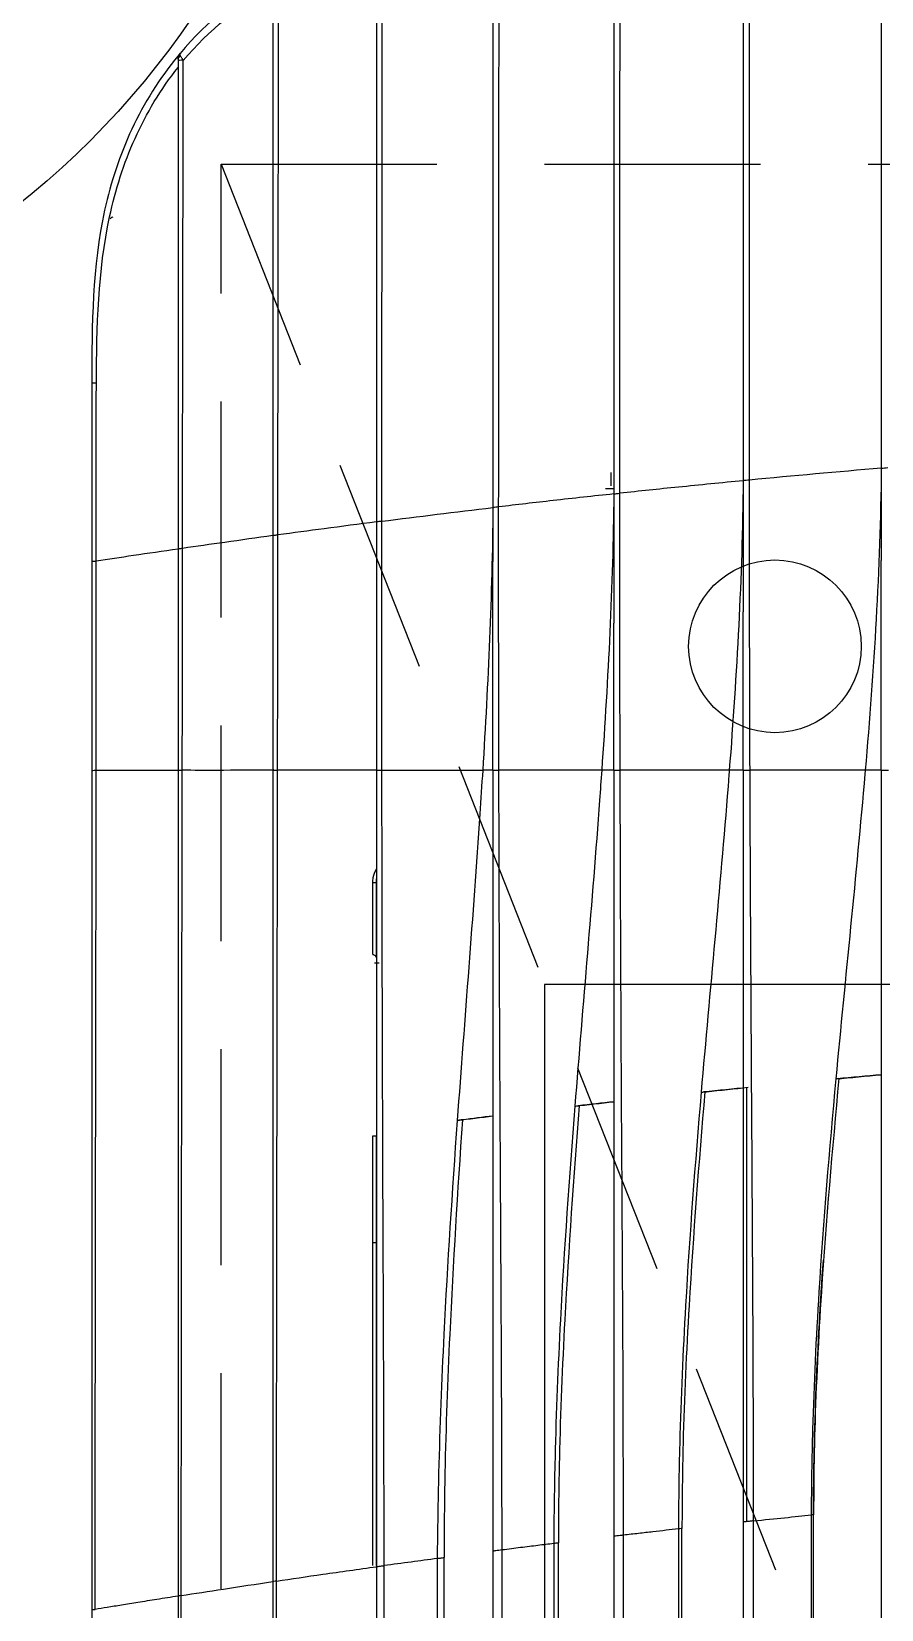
# Model space of a CAD drawing. Header units: millimetres. Extents: x 236955 to 308542, y 30900 to 88969.
# Drawn here: x 294452.7 to 294570.9, y 69241.6 to 69460.9 of the extents above; entities that cross this region are included whole.
import ezdxf

# ---------------------------------------------------------------- set-up
doc = ezdxf.new("R2010")
doc.units = ezdxf.units.MM
doc.header["$LTSCALE"] = 100
doc.linetypes.add('HIDDEN', pattern=[0.375, 0.25, -0.125])
doc.layers.add('06-LIGHT', color=4, linetype='Continuous')
doc.layers.add('설비', color=140, linetype='Continuous')

# ---------------------------------------------------------------- blocks, each defined once
blk = doc.blocks.new('*U49')
at = {"color": 1, "linetype": 'HIDDEN'}
blk.add_line((39.94, 14.99), (1179.94, 464.99), dxfattribs=at)
at = {"color": 8}
for p, q in [((195.61, 91.5), (1024.28, 91.5)), ((1023.53, 83.65), (196.36, 83.65)), ((196.38, 83.38), (1023.5, 83.38)), ((146.89, 75.87), (197.15, 75.87)), ((1022.82, 76.7), (197.06, 76.7)), ((197.19, 75.5), (1022.7, 75.5)), ((1021.93, 68.4), (197.95, 68.4)), ((198, 67.99), (1021.89, 67.99)), ((1021.16, 61.62), (198.72, 61.62)), ((198.85, 60.5), (1021.03, 60.5)), ((77.19, 60.2), (75.66, 60.2)), ((1020.27, 54.08), (199.62, 54.08)), ((199.68, 53.54), (1020.2, 53.54)), ((1019.45, 47.55), (200.43, 47.55)), ((200.57, 46.5), (1019.32, 46.5)), ((1018.58, 40.83), (201.3, 40.83)), ((201.41, 40.04), (1018.47, 40.04)), ((91.53, 33), (91.53, 33)), ((125.09, 32.95), (125.09, 33)), ((1017.64, 33.88), (202.24, 33.88)), ((202.37, 33), (1017.52, 33)), ((84.55, 21), (84.54, 21)), ((1015.86, 21.42), (204.03, 21.42)), ((204.09, 21), (1015.79, 21)), ((1014.17, 10.38), (205.71, 10.38)), ((205.77, 10), (1014.11, 10)), ((207.32, 0), (1012.57, 0))]:
    blk.add_line(p, q, dxfattribs=at)
at = {"color": 1, "linetype": 'HIDDEN'}
blk.add_lwpolyline([(1179.94, 464.99), (1179.94, 14.99), (39.94, 14.99), (39.94, 464.99)], close=True, dxfattribs=at)
at = {"color": 8, "ltscale": 5}
blk.add_circle((95.79, 79.18), 10, dxfattribs=at)
at = {"color": 8}
for centre, major_axis, ratio, start_param, end_param in [((123.19, 32.65), (0, -0.3), 0.031187, 3.141593, 4.985372), ((164.88, 32.65), (0, -0.3), 0.01277, 3.141593, 4.999235), ((109.86, 20.88), (0.189, 0.233), 0.187592, 5.682169, 6.283185), ((27.78, 10.8), (0, 0.8), 0.561889, 2.263316, 3.141593), ((27.95, 10.8), (0, -0.8), 0.036559, 4.947692, 6.283185), ((46.09, 2.62), (-0.177, 0.468), 0.136261, 1.898046, 3.142386)]:
    blk.add_ellipse(centre, major_axis=major_axis, ratio=ratio, start_param=start_param, end_param=end_param, dxfattribs=at)
for points, degree, knots in [([(5.89, 91.5), (10.7, 91.5), (15.53, 91.5), (26.92, 91.5), (33.49, 91.5), (45.99, 91.5), (51.92, 91.5), (63.62, 91.5), (69.39, 91.5), (75.16, 91.5)], 3, [0, 0, 0, 0, 0.20974, 0.20974, 0.494552, 0.494552, 0.750903, 0.750903, 1, 1, 1, 1]), ([(75.16, 91.5), (75.16, 91.52), (75.15, 91.56), (75.13, 91.86), (75.11, 92.13), (75.09, 92.26)], 3, [0, 0, 0, 0, 0.333195, 0.666203, 1, 1, 1, 1]), ([(110.14, 91.5), (110.14, 91.53), (110.14, 91.59), (110.14, 91.95), (110.14, 92.21), (110.14, 92.32)], 3, [0, 0, 0, 0, 0.392153, 0.725723, 1, 1, 1, 1]), ([(110.14, 89.64), (110.28, 89.63), (122.22, 88.6), (134.11, 87.33), (145.88, 86.24)], 3, [0, 0, 0, 0, 0.011752, 1, 1, 1, 1]), ([(110.14, 89.64), (110.14, 88.59), (110.14, 86.45), (110.14, 83.16), (110.14, 79.76), (110.14, 77.46), (110.14, 76.29)], 3, [0, 0, 0, 0, 0.238679, 0.484981, 0.738792, 1, 1, 1, 1]), ([(145.85, 86.59), (154.07, 85.82), (162.3, 85.1), (175.85, 84.22), (181.17, 83.95), (189.78, 83.7), (193.07, 83.67), (196.36, 83.66)], 3, [0, 0, 0, 0, 0.489986, 0.489986, 0.805318, 0.805318, 1, 1, 1, 1]), ([(145.88, 86.24), (154.09, 85.48), (162.31, 84.78), (175.86, 83.94), (181.18, 83.69), (189.79, 83.44), (193.09, 83.4), (196.38, 83.38)], 3, [0, 0, 0, 0, 0.489398, 0.489398, 0.804775, 0.804775, 1, 1, 1, 1]), ([(7.26, 75.5), (23.13, 75.5), (41.41, 75.5), (58.56, 75.5), (76.61, 75.5)], 2, [0, 0, 0, 0.492905, 0.492905, 1, 1, 1]), ([(76.54, 76.23), (76.55, 76.1), (76.57, 75.84), (76.6, 75.56), (76.61, 75.52), (76.61, 75.5)], 3, [0, 0, 0, 0, 0.336886, 0.669865, 1, 1, 1, 1]), ([(76.61, 75.5), (76.85, 73), (77.33, 68.21), (77.82, 63.45), (78.06, 61.2)], 3, [0, 0, 0, 0, 0.524499, 1, 1, 1, 1]), ([(197.06, 76.7), (182.57, 76.7), (168.08, 76.61), (139.1, 76.43), (124.61, 76.34), (110.14, 76.29)], 3, [0, 0, 0, 0, 0.5, 0.5, 1, 1, 1, 1]), ([(110.14, 75.5), (110.14, 75.53), (110.14, 75.59), (110.14, 75.93), (110.14, 76.18), (110.14, 76.29)], 3, [0, 0, 0, 0, 0.394601, 0.728178, 1, 1, 1, 1]), ([(197.06, 76.7), (197.07, 76.63), (197.08, 76.54), (197.1, 76.36), (197.11, 76.27), (197.12, 76.09), (197.13, 76), (197.15, 75.84), (197.16, 75.77), (197.17, 75.65), (197.18, 75.6), (197.18, 75.53), (197.19, 75.51), (197.19, 75.5), (197.19, 75.5), (197.19, 75.5)], 3, [0, 0, 0, 0, 0.161779, 0.161779, 0.323539, 0.323539, 0.485543, 0.485543, 0.647325, 0.647325, 0.808403, 0.808403, 0.968605, 0.968605, 1, 1, 1, 1]), ([(110.14, 73.89), (110.77, 73.84), (123.22, 72.86), (135.63, 71.64), (147.42, 70.63)], 3, [0, 0, 0, 0, 0.050839, 1, 1, 1, 1]), ([(110.14, 73.89), (110.14, 72.89), (110.14, 70.85), (110.14, 67.73), (110.14, 64.51), (110.14, 62.34), (110.14, 61.24)], 3, [0, 0, 0, 0, 0.238264, 0.484327, 0.738251, 1, 1, 1, 1]), ([(147.42, 70.63), (147.42, 70.7), (147.41, 70.77), (147.4, 70.89), (147.39, 70.94), (147.38, 71.02), (147.38, 71.04), (147.38, 71.06), (147.38, 71.06), (147.38, 71.06)], 3, [0, 0, 0, 0, 0.292408, 0.292408, 0.584321, 0.584321, 0.875326, 0.875326, 1, 1, 1, 1]), ([(147.38, 71.06), (155.62, 70.36), (163.87, 69.71), (177.45, 68.91), (182.77, 68.67), (191.38, 68.45), (194.67, 68.42), (197.95, 68.4)], 3, [0, 0, 0, 0, 0.490319, 0.490319, 0.805668, 0.805668, 1, 1, 1, 1]), ([(147.42, 70.63), (155.65, 69.93), (163.89, 69.29), (177.45, 68.52), (182.78, 68.28), (191.4, 68.05), (194.7, 68.01), (198, 67.99)], 3, [0, 0, 0, 0, 0.48933, 0.48933, 0.804745, 0.804745, 1, 1, 1, 1]), ([(197.95, 68.4), (197.95, 68.38), (197.96, 68.34), (197.98, 68.11), (198, 67.99)], 3, [0, 0, 0, 0, 0.483788, 1, 1, 1, 1]), ([(198, 67.99), (198.05, 67.52), (198.15, 66.57), (198.33, 65.03), (198.52, 63.38), (198.65, 62.21), (198.72, 61.62)], 3, [0, 0, 0, 0, 0.241051, 0.488063, 0.741044, 1, 1, 1, 1]), ([(78.14, 60.5), (78.14, 60.52), (78.13, 60.55), (78.1, 60.82), (78.08, 61.07), (78.06, 61.2)], 3, [0, 0, 0, 0, 0.326547, 0.659518, 1, 1, 1, 1]), ([(78.14, 60.5), (78.39, 58.15), (78.88, 53.68), (79.39, 49.25), (79.64, 47.16)], 3, [0, 0, 0, 0, 0.524989, 1, 1, 1, 1]), ([(198.72, 61.62), (183.95, 61.62), (169.18, 61.53), (139.65, 61.35), (124.89, 61.28), (110.14, 61.24)], 3, [0, 0, 0, 0, 0.5, 0.5, 1, 1, 1, 1]), ([(110.14, 60.5), (110.14, 60.53), (110.14, 60.58), (110.14, 60.9), (110.14, 61.13), (110.14, 61.24)], 3, [0, 0, 0, 0, 0.395935, 0.729503, 1, 1, 1, 1]), ([(198.72, 61.62), (198.74, 61.49), (198.77, 61.24), (198.81, 60.84), (198.84, 60.56), (198.85, 60.52), (198.85, 60.5)], 3, [0, 0, 0, 0, 0.250088, 0.4998, 0.761612, 1, 1, 1, 1]), ([(110.14, 59.1), (111.29, 59.02), (124.27, 58.09), (137.23, 56.92), (149.04, 55.99)], 3, [0, 0, 0, 0, 0.088816, 1, 1, 1, 1]), ([(110.14, 59.1), (110.14, 58.17), (110.14, 56.25), (110.14, 53.32), (110.14, 50.28), (110.14, 48.23), (110.14, 47.19)], 3, [0, 0, 0, 0, 0.235363, 0.480412, 0.73527, 1, 1, 1, 1]), ([(149.04, 55.99), (149.03, 56.07), (149.02, 56.14), (149.01, 56.27), (149, 56.32), (148.99, 56.41), (148.99, 56.45), (148.98, 56.47), (148.98, 56.48), (148.98, 56.48), (148.98, 56.49), (148.98, 56.49)], 3, [0, 0, 0, 0, 0.27156, 0.27156, 0.542657, 0.542657, 0.808337, 0.808337, 0.89096, 0.89096, 1, 1, 1, 1]), ([(148.98, 56.49), (157.24, 55.85), (165.51, 55.26), (179.12, 54.54), (184.45, 54.32), (193.06, 54.12), (196.34, 54.09), (199.62, 54.08)], 3, [0, 0, 0, 0, 0.490691, 0.490691, 0.806056, 0.806056, 1, 1, 1, 1]), ([(149.04, 55.99), (157.28, 55.34), (165.53, 54.75), (179.12, 54.04), (184.44, 53.82), (193.08, 53.61), (196.38, 53.57), (199.68, 53.54)], 3, [0, 0, 0, 0, 0.489343, 0.489343, 0.804748, 0.804748, 1, 1, 1, 1]), ([(199.62, 54.08), (199.62, 54.05), (199.63, 54), (199.66, 53.7), (199.68, 53.54)], 3, [0, 0, 0, 0, 0.477722, 1, 1, 1, 1]), ([(199.68, 53.54), (199.76, 52.93), (199.91, 51.7), (200.16, 49.69), (200.34, 48.27), (200.43, 47.55)], 3, [0, 0, 0, 0, 0.320565, 0.653894, 1, 1, 1, 1]), ([(200.43, 47.55), (185.38, 47.55), (170.33, 47.45), (140.23, 47.28), (125.18, 47.22), (110.14, 47.19)], 3, [0, 0, 0, 0, 0.5, 0.5, 1, 1, 1, 1]), ([(200.43, 47.55), (200.45, 47.42), (200.48, 47.18), (200.52, 46.81), (200.56, 46.55), (200.56, 46.52), (200.57, 46.5)], 3, [0, 0, 0, 0, 0.25007, 0.499602, 0.760386, 1, 1, 1, 1]), ([(79.64, 47.16), (79.65, 47.04), (79.68, 46.8), (79.71, 46.55), (79.72, 46.52), (79.72, 46.5)], 3, [0, 0, 0, 0, 0.344544, 0.677528, 1, 1, 1, 1]), ([(110.14, 46.5), (110.14, 46.53), (110.14, 46.57), (110.14, 46.87), (110.14, 47.09), (110.14, 47.19)], 3, [0, 0, 0, 0, 0.395907, 0.729457, 1, 1, 1, 1]), ([(110.14, 45.31), (111.83, 45.2), (125.36, 44.33), (138.86, 43.22), (150.69, 42.36)], 3, [0, 0, 0, 0, 0.124687, 1, 1, 1, 1]), ([(110.14, 33.63), (110.14, 35), (110.14, 37.65), (110.14, 41.56), (110.14, 44.09), (110.14, 45.31)], 3, [0, 0, 0, 0, 0.356444, 0.689662, 1, 1, 1, 1]), ([(150.62, 42.96), (150.62, 42.96), (150.62, 42.95), (150.62, 42.9), (150.63, 42.86), (150.64, 42.76), (150.65, 42.7), (150.66, 42.57), (150.67, 42.5), (150.68, 42.4), (150.69, 42.38), (150.69, 42.36)], 3, [0, 0, 0, 0, 0.231752, 0.231752, 0.464199, 0.464199, 0.698225, 0.698225, 0.936242, 0.936242, 1, 1, 1, 1]), ([(150.62, 42.96), (158.9, 42.4), (167.19, 41.87), (180.82, 41.24), (186.16, 41.04), (194.76, 40.87), (198.03, 40.84), (201.3, 40.83)], 3, [0, 0, 0, 0, 0.491378, 0.491378, 0.806794, 0.806794, 1, 1, 1, 1]), ([(150.69, 42.36), (158.95, 41.76), (167.21, 41.22), (180.81, 40.54), (186.15, 40.34), (194.79, 40.12), (198.1, 40.07), (201.41, 40.04)], 3, [0, 0, 0, 0, 0.489397, 0.489397, 0.804764, 0.804764, 1, 1, 1, 1]), ([(201.41, 40.04), (201.39, 40.21), (201.35, 40.52), (201.31, 40.79), (201.31, 40.82), (201.3, 40.83)], 3, [0, 0, 0, 0, 0.381964, 0.724082, 1, 1, 1, 1]), ([(81.3, 33.62), (81.31, 33.53), (81.32, 33.45), (81.34, 33.29), (81.35, 33.23), (81.36, 33.12), (81.37, 33.07), (81.38, 33.02), (81.38, 33), (81.38, 33)], 3, [0, 0, 0, 0, 0.251918, 0.251918, 0.503947, 0.503947, 0.754391, 0.754391, 1, 1, 1, 1]), ([(81.38, 33), (81.64, 30.97), (82.14, 27.12), (82.65, 23.34), (82.89, 21.57)], 3, [0, 0, 0, 0, 0.525747, 1, 1, 1, 1]), ([(202.24, 33.88), (186.89, 33.88), (171.54, 33.8), (140.83, 33.69), (125.49, 33.65), (110.14, 33.63)], 3, [0, 0, 0, 0, 0.5, 0.5, 1, 1, 1, 1]), ([(110.14, 33), (110.14, 33.05), (110.14, 33.13), (110.14, 33.48), (110.14, 33.63)], 3, [0, 0, 0, 0, 0.569783, 1, 1, 1, 1]), ([(123.18, 32.57), (122.97, 32.57), (122.75, 32.59), (122.2, 32.7), (121.87, 32.82), (121.57, 32.99)], 3, [0, 0, 0, 0, 0.377066, 0.377066, 1, 1, 1, 1]), ([(131.46, 32.57), (131.47, 32.62), (131.49, 32.73), (131.63, 32.9), (131.76, 32.93), (131.85, 32.95)], 3, [0, 0, 0, 0, 0.219574, 0.500671, 1, 1, 1, 1]), ([(152.49, 32.57), (152.49, 32.6), (152.49, 32.63), (152.49, 32.7), (152.49, 32.73), (152.49, 32.8), (152.49, 32.82), (152.49, 32.87), (152.49, 32.9), (152.49, 32.93), (152.49, 32.94), (152.49, 32.95), (152.49, 32.95), (152.49, 32.95)], 3, [0, 0, 0, 0, 0.181942, 0.181942, 0.363884, 0.363884, 0.545829, 0.545829, 0.727793, 0.727793, 0.909786, 0.909786, 1, 1, 1, 1]), ([(164.88, 32.95), (165.48, 32.95), (166.08, 32.95), (169.08, 32.95), (171.48, 32.95), (183.33, 32.95), (192.78, 32.95), (202.23, 32.95)], 3, [0, 0, 0, 0, 0.048191, 0.048191, 0.240955, 0.240955, 1, 1, 1, 1]), ([(202.37, 33), (202.36, 33.01), (202.36, 33.03), (202.34, 33.18), (202.3, 33.48), (202.26, 33.74), (202.24, 33.88)], 3, [0, 0, 0, 0, 0.189042, 0.418713, 0.689069, 1, 1, 1, 1]), ([(204.03, 21.42), (203.78, 23.12), (203.22, 26.89), (202.66, 30.91), (202.37, 33)], 3, [0, 0, 0, 0, 0.480123, 1, 1, 1, 1]), ([(164.87, 32.57), (164.67, 32.57), (164.47, 32.57), (163.47, 32.57), (162.67, 32.57), (158.75, 32.57), (155.62, 32.57), (152.49, 32.57)], 3, [0, 0, 0, 0, 0.048447, 0.048447, 0.242234, 0.242234, 1, 1, 1, 1]), ([(202.23, 32.56), (202.23, 32.56), (202.23, 32.56), (192.78, 32.56), (183.32, 32.56), (171.47, 32.57), (169.07, 32.57), (166.07, 32.57), (165.47, 32.57), (164.87, 32.57)], 3, [0, 0, 0, 0, 0.000002, 0.000002, 0.759042, 0.759042, 0.951808, 0.951808, 1, 1, 1, 1]), ([(82.89, 21.57), (74.02, 21.58), (65.16, 21.59), (46.46, 21.62), (36.63, 21.63), (24.09, 21.65), (21.38, 21.66), (18.67, 21.66)], 3, [0, 0, 0, 0, 0.413984, 0.413984, 0.873443, 0.873443, 1, 1, 1, 1]), ([(18.73, 21), (21.43, 21), (24.14, 21), (36.67, 21), (46.5, 21), (65.21, 21), (74.09, 21), (82.97, 21)], 3, [0, 0, 0, 0, 0.12646, 0.12646, 0.585568, 0.585568, 1, 1, 1, 1]), ([(19.17, 21), (29.56, 21), (39.96, 21), (61.12, 21), (71.89, 21), (82.76, 21), (82.87, 21), (82.97, 21)], 3, [0, 0, 0, 0, 0.488967, 0.488967, 0.995055, 0.995055, 1, 1, 1, 1]), ([(110.14, 21.54), (101.06, 21.55), (91.97, 21.57), (82.89, 21.57), (82.89, 21.57), (82.89, 21.57)], 3, [0, 0, 0, 0, 0.999998, 0.999998, 1, 1, 1, 1]), ([(82.89, 21.57), (82.9, 21.49), (82.92, 21.33), (82.95, 21.15), (82.96, 21.02), (82.97, 21.01), (82.97, 21)], 3, [0, 0, 0, 0, 0.261241, 0.499485, 0.75052, 1, 1, 1, 1]), ([(82.97, 21), (83.23, 19.12), (83.72, 15.58), (84.21, 12.13), (84.44, 10.53)], 3, [0, 0, 0, 0, 0.525941, 1, 1, 1, 1]), ([(204.03, 21.42), (194.02, 21.42), (184.01, 21.43), (163.82, 21.45), (153.65, 21.47), (133.06, 21.5), (122.66, 21.52), (111.55, 21.54), (110.84, 21.54), (110.14, 21.54)], 3, [0, 0, 0, 0, 0.319811, 0.319811, 0.644923, 0.644923, 0.97758, 0.97758, 1, 1, 1, 1]), ([(110.14, 21), (110.85, 21), (111.56, 21), (122.67, 21), (133.08, 21), (153.66, 21), (163.83, 21), (184.03, 21), (194.06, 21), (204.09, 21)], 3, [0, 0, 0, 0, 0.022631, 0.022631, 0.354983, 0.354983, 0.679805, 0.679805, 1, 1, 1, 1]), ([(110.14, 21), (110.14, 18.81), (110.15, 15.21), (110.15, 11.82), (110.14, 10.49)], 3, [0, 0, 0, 0, 0.610788, 1, 1, 1, 1]), ([(204.03, 21.42), (204.04, 21.3), (204.08, 21.07), (204.09, 21.02), (204.09, 21)], 3, [0, 0, 0, 0, 0.499705, 1, 1, 1, 1]), ([(205.71, 10.38), (205.47, 11.91), (204.94, 15.34), (204.38, 19.05), (204.09, 21)], 3, [0, 0, 0, 0, 0.480138, 1, 1, 1, 1]), ([(27.13, 10.24), (27.13, 10.24), (27.13, 10.24), (27.16, 10.22), (27.19, 10.21), (27.26, 10.22), (27.31, 10.23), (27.38, 10.26), (27.4, 10.27), (27.43, 10.29)], 3, [0, 0, 0, 0, 0.00913, 0.00913, 0.424234, 0.424234, 0.800681, 0.800681, 1, 1, 1, 1]), ([(27.13, 10.24), (27.13, 10.23), (27.14, 10.23), (27.21, 10.17), (27.3, 10.12), (27.47, 10.05), (27.55, 10.02), (27.69, 10), (27.73, 10), (27.78, 10)], 3, [0, 0, 0, 0, 0.009114, 0.009114, 0.424228, 0.424228, 0.805411, 0.805411, 1, 1, 1, 1]), ([(27.16, 10.22), (27.16, 10.22), (27.16, 10.21), (27.18, 10.2), (27.23, 10.15), (27.31, 10.09), (27.37, 10.04), (27.41, 10.01), (27.42, 10)], 3, [0, 0, 0, 0, 0.055082, 0.234218, 0.553132, 0.775516, 0.931039, 1, 1, 1, 1]), ([(27.42, 10), (29.99, 7.85), (32.88, 6.06), (38.89, 3.25), (42.02, 2.21), (51.79, 0.07), (58.56, 0), (65.26, 0)], 3, [0, 0, 0, 0, 0.25, 0.25, 0.5, 0.5, 1, 1, 1, 1]), ([(27.78, 10), (27.76, 10), (27.74, 10), (27.65, 10), (27.58, 10), (27.49, 10), (27.46, 10), (27.43, 10), (27.42, 10), (27.42, 10)], 3, [0, 0, 0, 0, 0.088851, 0.088851, 0.481031, 0.481031, 0.789211, 0.789211, 1, 1, 1, 1]), ([(27.93, 10.61), (27.82, 10.54), (27.71, 10.46), (27.59, 10.39), (27.58, 10.38), (27.52, 10.34), (27.47, 10.31), (27.43, 10.29)], 3, [0, 0, 0, 0, 0.602639, 0.602639, 0.700862, 0.700862, 1, 1, 1, 1]), ([(27.78, 10), (27.79, 10), (27.81, 10), (27.86, 10), (27.91, 10), (27.95, 10)], 3, [0, 0, 0, 0, 0.27435, 0.27435, 1, 1, 1, 1]), ([(84.44, 10.53), (84.44, 10.53), (84.44, 10.53), (80.44, 10.53), (76.44, 10.53), (66.94, 10.54), (61.45, 10.55), (50.47, 10.57), (44.97, 10.58), (35.63, 10.6), (31.78, 10.6), (27.93, 10.61)], 3, [0, 0, 0, 0, 0.000001, 0.000001, 0.21248, 0.21248, 0.503983, 0.503983, 0.795486, 0.795486, 1, 1, 1, 1]), ([(27.95, 10), (31.81, 10), (35.66, 10), (45, 10), (50.49, 10), (61.47, 10), (66.96, 10), (76.48, 10), (80.5, 10), (84.52, 10)], 3, [0, 0, 0, 0, 0.204297, 0.204297, 0.495492, 0.495492, 0.786688, 0.786688, 1, 1, 1, 1]), ([(65.26, 0.54), (58.82, 0.56), (52.32, 0.72), (42.91, 2.74), (39.88, 3.71), (34.07, 6.33), (31.26, 8), (28.75, 10)], 3, [0, 0, 0, 0, 0.5, 0.5, 0.75, 0.75, 1, 1, 1, 1]), ([(110.14, 10.49), (101.58, 10.51), (93.01, 10.52), (84.44, 10.53), (84.44, 10.53), (84.44, 10.53)], 3, [0, 0, 0, 0, 0.999998, 0.999998, 1, 1, 1, 1]), ([(84.44, 10.53), (84.47, 10.37), (84.51, 10.08), (84.52, 10.03), (84.52, 10)], 3, [0, 0, 0, 0, 0.526876, 1, 1, 1, 1]), ([(84.53, 10), (84.78, 8.24), (85.26, 4.97), (85.72, 1.9), (85.93, 0.52)], 3, [0, 0, 0, 0, 0.529697, 1, 1, 1, 1]), ([(205.71, 10.38), (202, 10.38), (198.29, 10.38), (178.08, 10.39), (161.59, 10.41), (136.84, 10.45), (128.6, 10.46), (116.95, 10.48), (113.55, 10.49), (110.14, 10.49)], 3, [0, 0, 0, 0, 0.116518, 0.116518, 0.634308, 0.634308, 0.893201, 0.893201, 1, 1, 1, 1]), ([(110.15, 10), (113.55, 10), (116.96, 10), (128.61, 10), (136.85, 10), (161.59, 10), (178.08, 10), (198.31, 10), (202.04, 10), (205.77, 10)], 3, [0, 0, 0, 0, 0.106844, 0.106844, 0.365542, 0.365542, 0.882945, 0.882945, 1, 1, 1, 1]), ([(110.15, 10), (110.15, 8.84), (110.15, 7.17), (110.15, 4.76), (110.15, 2.73), (110.15, 1.24), (110.15, 0.51)], 3, [0, 0, 0, 0, 0.343974, 0.49957, 0.756098, 1, 1, 1, 1]), ([(205.77, 10), (205.9, 9.18), (206.15, 7.6), (206.5, 5.41), (206.81, 3.5), (207.08, 1.84), (207.24, 0.86), (207.32, 0.4)], 3, [0, 0, 0, 0, 0.23904, 0.458562, 0.658562, 0.839041, 1, 1, 1, 1]), ([(85.93, 0.52), (85.93, 0.52), (85.93, 0.52), (82.48, 0.52), (79.03, 0.52), (72.14, 0.52), (68.7, 0.52), (65.26, 0.54)], 3, [0, 0, 0, 0, 0.000003, 0.000003, 0.500936, 0.500936, 1, 1, 1, 1]), ([(65.26, 0), (68.7, 0), (72.14, 0), (79.03, 0), (82.49, 0), (85.94, 0)], 3, [0, 0, 0, 0, 0.499048, 0.499048, 1, 1, 1, 1]), ([(110.15, 0.51), (102.08, 0.52), (94.01, 0.52), (85.93, 0.52), (85.93, 0.52), (85.93, 0.52)], 3, [0, 0, 0, 0, 0.999998, 0.999998, 1, 1, 1, 1]), ([(207.32, 0.4), (198.84, 0.4), (190.36, 0.41), (165.87, 0.43), (149.86, 0.46), (125.95, 0.5), (118.05, 0.51), (110.15, 0.51)], 3, [0, 0, 0, 0, 0.261714, 0.261714, 0.756054, 0.756054, 1, 1, 1, 1]), ([(110.15, 0), (118.05, 0), (125.95, 0), (149.86, 0), (165.88, 0), (190.36, 0), (198.84, 0), (207.32, 0)], 3, [0, 0, 0, 0, 0.243953, 0.243953, 0.738293, 0.738293, 1, 1, 1, 1])]:
    blk.add_open_spline(points, degree=degree, knots=knots, dxfattribs=at)
for points, degree in [([(75.16, 91.5), (78.72, 91.5), (82.28, 91.5), (85.84, 91.5)], 3), ([(75.16, 91.5), (86.81, 91.39), (98.49, 90.64), (110.14, 89.64)], 3), ([(75.16, 91.5), (75.16, 91.5), (75.16, 91.5), (75.16, 91.5)], 3), ([(75.16, 91.5), (75.59, 86.42), (76.05, 81.31), (76.54, 76.23)], 3), ([(110.14, 91.5), (102.03, 91.5), (93.93, 91.5), (85.84, 91.5)], 3), ([(110.14, 91.5), (114.72, 91.5), (119.31, 91.5), (123.89, 91.5)], 3), ([(110.14, 91.5), (110.14, 90.87), (110.14, 90.24), (110.14, 89.62)], 3), ([(123.89, 91.5), (131.06, 91.5), (138.23, 91.5), (145.4, 91.5)], 3), ([(145.4, 91.5), (162.13, 91.5), (178.87, 91.5), (195.61, 91.5)], 3), ([(145.88, 86.24), (145.72, 87.99), (145.56, 89.75), (145.4, 91.5)], 3), ([(145.4, 91.5), (145.56, 89.8), (145.71, 88.11), (145.87, 86.41)], 3), ([(195.6, 91.53), (195.6, 91.52), (195.61, 91.51), (195.61, 91.5)], 3), ([(145.85, 86.58), (145.85, 86.59), (145.85, 86.59), (145.85, 86.59)], 3), ([(145.85, 86.58), (145.87, 86.53), (145.88, 86.4), (145.88, 86.24)], 3), ([(196.36, 83.65), (186.51, 83.65), (176.68, 84.11), (166.86, 84.79)], 3), ([(196.36, 83.65), (196.37, 83.65), (196.37, 83.55), (196.38, 83.38)], 3), ([(196.62, 83.65), (196.53, 83.65), (196.44, 83.65), (196.36, 83.65)], 3), ([(197.06, 76.7), (196.8, 79.23), (196.57, 81.51), (196.38, 83.38)], 3), ([(76.54, 76.23), (53.32, 76.23), (30.15, 76.24), (7.14, 76.25)], 3), ([(7.26, 75.5), (30.26, 75.5), (53.41, 75.5), (76.61, 75.5)], 3), ([(110.14, 76.29), (98.93, 76.25), (87.73, 76.23), (76.54, 76.23)], 3), ([(76.61, 75.5), (77.01, 75.5), (77.42, 75.5), (77.82, 75.5)], 3), ([(76.61, 75.5), (87.78, 75.39), (98.97, 74.75), (110.14, 73.89)], 3), ([(76.61, 75.5), (76.61, 75.5), (76.61, 75.5), (76.61, 75.5)], 3), ([(77.82, 75.5), (81.93, 75.5), (86.03, 75.5), (90.14, 75.5)], 3), ([(90.14, 75.5), (90.69, 75.5), (91.23, 75.5), (91.78, 75.5)], 3), ([(110.14, 75.5), (104.02, 75.5), (97.89, 75.5), (91.78, 75.5)], 3), ([(110.14, 75.5), (121.46, 75.5), (132.79, 75.5), (144.12, 75.5)], 3), ([(110.14, 75.5), (110.14, 74.95), (110.14, 74.42), (110.14, 73.89)], 3), ([(144.12, 75.5), (145.05, 75.5), (145.99, 75.5), (146.92, 75.5)], 3), ([(146.87, 76.06), (147.04, 74.35), (147.22, 72.64), (147.39, 70.92)], 3), ([(146.92, 75.5), (163.67, 75.5), (180.43, 75.5), (197.19, 75.5)], 3), ([(147.42, 70.63), (147.26, 72.25), (147.09, 73.88), (146.92, 75.5)], 3), ([(78.06, 61.2), (54.84, 61.2), (31.66, 61.22), (8.59, 61.24)], 3), ([(8.7, 60.5), (31.76, 60.5), (54.93, 60.5), (78.14, 60.5)], 3), ([(77.56, 60.5), (77.56, 60.19), (77.56, 59.87), (77.56, 59.56)], 3), ([(110.14, 61.24), (99.44, 61.21), (88.75, 61.19), (78.06, 61.2)], 3), ([(78.14, 60.5), (82.03, 60.5), (85.93, 60.5), (89.82, 60.5)], 3), ([(78.14, 60.5), (88.8, 60.4), (99.48, 59.85), (110.14, 59.1)], 3), ([(78.14, 60.5), (78.14, 60.5), (78.14, 60.5), (78.14, 60.5)], 3), ([(89.82, 60.5), (90.92, 60.5), (92.02, 60.5), (93.11, 60.5)], 3), ([(110.14, 60.5), (104.46, 60.5), (98.79, 60.5), (93.11, 60.5)], 3), ([(110.14, 60.5), (122.93, 60.5), (135.72, 60.5), (148.52, 60.5)], 3), ([(110.14, 60.5), (110.14, 60.02), (110.14, 59.55), (110.14, 59.09)], 3), ([(148.52, 60.5), (165.3, 60.5), (182.07, 60.5), (198.85, 60.5)], 3), ([(149.04, 55.99), (148.87, 57.49), (148.69, 59), (148.52, 60.5)], 3), ([(148.53, 60.5), (148.68, 59.13), (148.84, 57.76), (148.99, 56.39)], 3), ([(79.64, 47.16), (56.48, 47.17), (33.35, 47.19), (10.3, 47.22)], 3), ([(10.39, 46.5), (33.44, 46.5), (56.56, 46.5), (79.72, 46.5)], 3), ([(110.14, 47.19), (99.97, 47.16), (89.8, 47.15), (79.64, 47.16)], 3), ([(79.72, 46.5), (80.86, 46.5), (82, 46.5), (83.14, 46.5)], 3), ([(79.72, 46.5), (89.85, 46.4), (100, 45.93), (110.14, 45.31)], 3), ([(79.72, 46.5), (79.72, 46.5), (79.72, 46.5), (79.72, 46.5)], 3), ([(81.3, 33.62), (80.76, 37.84), (80.23, 42.16), (79.72, 46.5)], 3), ([(83.14, 46.5), (84.09, 46.5), (85.03, 46.5), (85.98, 46.5)], 3), ([(110.14, 46.5), (102.08, 46.5), (94.03, 46.5), (85.98, 46.5)], 3), ([(110.14, 46.5), (114.54, 46.5), (118.94, 46.5), (123.34, 46.5)], 3), ([(110.14, 46.5), (110.14, 46.09), (110.14, 45.69), (110.14, 45.3)], 3), ([(123.34, 46.5), (123.75, 46.5), (124.15, 46.5), (124.55, 46.5)], 3), ([(124.55, 46.5), (131.67, 46.5), (138.78, 46.5), (145.9, 46.5)], 3), ([(145.9, 46.5), (147.33, 46.5), (148.75, 46.5), (150.17, 46.5)], 3), ([(150.17, 46.5), (166.97, 46.5), (183.77, 46.5), (200.57, 46.5)], 3), ([(150.69, 42.36), (150.52, 43.74), (150.34, 45.12), (150.17, 46.5)], 3), ([(150.18, 46.5), (150.32, 45.31), (150.47, 44.12), (150.62, 42.93)], 3), ([(201.41, 40.04), (201.69, 38.06), (201.97, 35.98), (202.24, 33.88)], 3), ([(81.3, 33.62), (58.63, 33.63), (35.99, 33.66), (13.39, 33.69)], 3), ([(13.47, 33), (36.07, 33), (58.71, 33), (81.38, 33)], 3), ([(110.14, 33.63), (100.52, 33.61), (90.91, 33.61), (81.3, 33.62)], 3), ([(81.38, 33), (90.96, 33), (100.55, 33), (110.14, 33)], 3), ([(81.38, 33), (81.38, 33)], 1), ([(110.14, 33), (140.87, 33), (171.62, 33), (202.37, 33)], 3), ([(110.14, 33), (110.14, 29.11), (110.15, 25.23), (110.14, 21.54)], 3), ([(122.67, 33), (122.84, 32.97), (123.02, 32.95), (123.19, 32.95)], 3), ([(123.19, 32.95), (126.07, 32.95), (128.96, 32.95), (131.85, 32.95)], 3), ([(132.49, 33.32), (132.49, 32.79)], 1), ([(152.49, 32.95), (156.62, 32.95), (160.75, 32.95), (164.88, 32.95)], 3), ([(131.46, 32.57), (128.7, 32.57), (125.94, 32.57), (123.18, 32.57)], 3), ([(17.79, 21.49), (20.27, 17.25), (23.41, 13.38), (27.13, 10.24)], 3), ([(27.93, 10.61), (24.48, 13.56), (21.57, 17.12), (19.17, 21)], 3), ([(82.97, 21), (92.03, 21), (101.08, 21), (110.14, 21)], 3), ([(82.97, 21), (82.97, 21)], 1), ([(110.14, 21), (110.14, 21), (110.14, 21.23), (110.14, 21.54)], 3), ([(27.43, 10), (27.43, 10)], 1), ([(84.52, 10), (93.06, 10), (101.6, 10), (110.15, 10)], 3), ([(84.53, 10), (84.52, 10)], 1), ([(110.15, 10), (110.14, 10), (110.14, 10.2), (110.14, 10.49)], 3), ([(205.71, 10.38), (205.73, 10.15), (205.75, 10), (205.77, 10)], 3), ([(65.26, 0), (65.26, 0), (65.26, 0.21), (65.26, 0.54)], 3), ([(85.94, 0), (85.94, 0), (85.94, 0.21), (85.93, 0.52)], 3), ([(85.94, 0), (94.01, 0), (102.08, 0), (110.15, 0)], 3), ([(110.15, 0), (110.15, 0), (110.15, 0.2), (110.14, 0.51)], 3), ([(207.32, 0), (207.32, 0), (207.32, 0.15), (207.32, 0.4)], 3)]:
    blk.add_open_spline(points, degree=degree, dxfattribs=at)
blk = doc.blocks.new('egoo')
at = {"layer": '설비', "color": 140}
blk.add_circle((1015696.49, 443381.46), 140, dxfattribs=at)

msp = doc.modelspace()

# ---------------------------------------------------------------- linework, layer by layer
msp.add_lwpolyline([(294974.05, 68188.5), (294974.05, 69328.5), (294524.05, 69328.5), (294524.05, 68188.5)], close=True)

# ---------------------------------------------------------------- block references
at = {"layer": '06-LIGHT', "xscale": 1.2, "yscale": 1.2, "zscale": 1.2, "rotation": 270}
msp.add_blockref('*U49', (294461.07, 69490.43), dxfattribs=at)
at = {"layer": '설비', "color": 140, "xscale": 0.8214285869294655, "yscale": 0.8214285869294655, "zscale": 0.8214285869294655, "rotation": 270}
msp.add_blockref('egoo', (-69826.59, 903849.27), dxfattribs=at)

doc.saveas('drawing.dxf')
